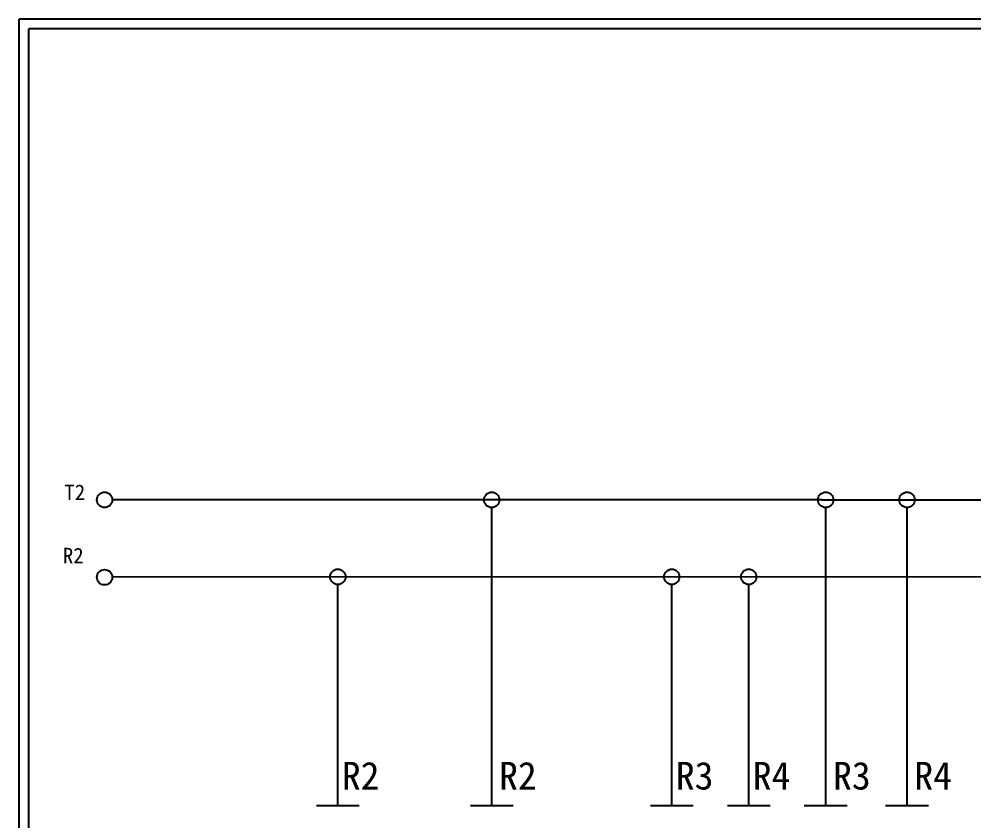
# Model space of a CAD drawing. Extents: x 10 to 297, y 3 to 207.
# Drawn here: x 10 to 134.1, y 102.8 to 207 of the extents above; entities that cross this region are included whole.
import ezdxf

# ---------------------------------------------------------------- set-up
doc = ezdxf.new("R2010")
doc.units = 0
doc.layers.get('0').update_dxf_attribs({"linetype": 'CONTINUOUS'})
doc.layers.add('圖框層', color=7, linetype='CONTINUOUS')
doc.layers.add('標尺寸層', color=3, linetype='CONTINUOUS')
doc.styles.add('STSL', font='KAIU.TTF')

msp = doc.modelspace()

# ---------------------------------------------------------------- linework, layer by layer
for p, q in [((114.35, 144.49), (211.05, 144.63)), ((71.43, 104.77), (71.43, 143.5)), ((114.83, 104.77), (114.83, 143.5)), ((125.4, 104.77), (125.4, 143.5)), ((51.43, 104.77), (51.43, 133.5)), ((94.83, 104.77), (94.83, 133.5)), ((104.83, 104.77), (104.83, 133.5))]:
    msp.add_line(p, q)
for centre in [(71.43, 144.5), (114.83, 144.5), (125.4, 144.5), (51.43, 134.5), (94.83, 134.5), (104.83, 134.5)]:
    msp.add_circle(centre, 1)
at = {"layer": '圖框層', "color": 7}
for p, q in [((297, 206.97), (10, 206.97)), ((10, 3), (10, 206.97)), ((295.75, 205.72), (11.25, 205.72)), ((11.25, 4.25), (11.25, 205.72))]:
    msp.add_line(p, q, dxfattribs=at)
at = {"layer": '標尺寸層', "color": 7}
for p, q in [((114.35, 144.49), (22.11, 144.49)), ((211.04, 134.52), (22.11, 134.44)), ((48.65, 104.77), (54.21, 104.77)), ((68.65, 104.77), (74.21, 104.77)), ((92.05, 104.77), (97.61, 104.77)), ((102.05, 104.77), (107.61, 104.77)), ((112.05, 104.77), (117.61, 104.77)), ((122.62, 104.77), (128.18, 104.77))]:
    msp.add_line(p, q, dxfattribs=at)
for centre in [(21.11, 144.5), (21.11, 134.44)]:
    msp.add_circle(centre, 1, dxfattribs=at)

# ---------------------------------------------------------------- texts
at = {"layer": '圖框層', "color": 4, "style": 'STSL'}
for s, height, p in [('T2', 2, (15.87, 144.49)), ('R2', 2, (15.68, 136.27)), ('R2', 3.6, (51.95, 106.86)), ('R2', 3.6, (72.38, 106.86)), ('R3', 3.6, (95.35, 106.86)), ('R4', 3.6, (105.35, 106.86)), ('R3', 3.6, (115.78, 106.86)), ('R4', 3.6, (126.35, 106.86))]:
    msp.add_text(s, height=height, dxfattribs=at).set_placement(p)

doc.saveas('drawing.dxf')
